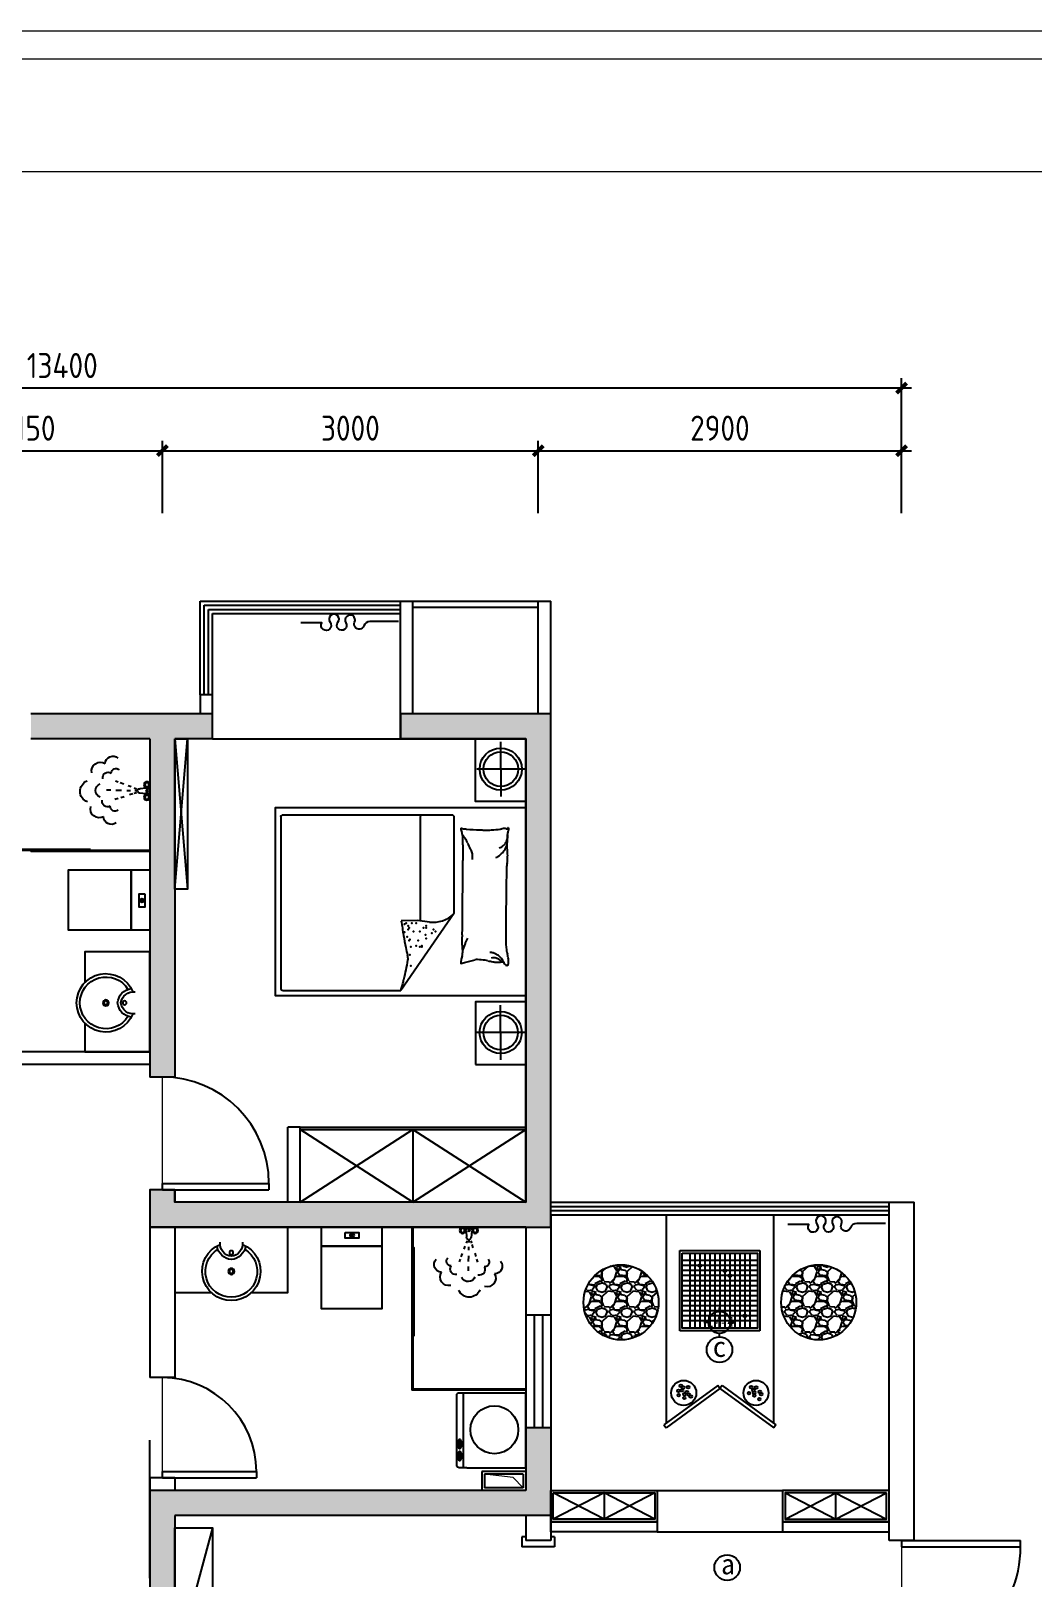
# Model space of a CAD drawing. Extents: x 643133 to 135659452, y -425133 to -387116.
# Drawn here: x 718885 to 726885, y -399467 to -387116 of the extents above; entities that cross this region are included whole.
import ezdxf

# ---------------------------------------------------------------- set-up
doc = ezdxf.new("R2010")
doc.units = 0
doc.header["$LTSCALE"] = 10
doc.header["$MEASUREMENT"] = 0
doc.linetypes.add('ACAD_ISO03W100', pattern=[30, 12, -18])
for name, color, linetype in [('30', 30, 'Continuous'), ('34', 34, 'Continuous'), ('38', 38, 'Continuous')]:
    doc.layers.add(name, color=color, linetype=linetype)
doc.layers.add('极细线', color=250, linetype='Continuous', lineweight=9)
doc.styles.add('ATT', font='')
doc.styles.get("Standard").update_dxf_attribs({"font": 'gbenor.shx', "bigfont": 'gbcbig.shx'})
doc.styles.get('ATT').set_extended_font_data('SimSun')
pattern_1 = [(228.0128, (23186.46, 51.66), (-1599.99964643, -1800.00026832), [26.9072, -2663.8176]), (184.9697, (23168.46, 31.66), (2400.0002103, 199.9982614), [46.1736, -4571.185]), (132.5104, (23122.46, 27.66), (1999.99814367, -2200.00173477), [32.5576, -3223.2064]), (267.2737, (23044.46, -22.34), (199.99920355, 4000.000059), [42.0476, -4162.7116]), (292.8337, (23042.46, -64.34), (-1000.00198109, 2399.99928236), [41.231, -4081.8746]), (357.2737, (23058.46, -102.34), (-4000.000059, 199.99920355), [42.0476, -4162.7116]), (37.6942, (23100.46, -104.34), (-2600.001469124, -1999.99808103), [55.6058, -5504.9698]), (72.2553, (23144.46, -70.34), (1400.00215254, 4399.99924625), [52.4976, -5197.2642]), (121.4296, (23160.46, -20.34), (-1600.00164684, 2599.9990073), [42.19, -4176.8146]), (175.2364, (23138.46, 15.66), (2200.00018926, -199.99830653), [48.1664, -2360.1526]), (222.3974, (23090.46, 19.66), (-2400.001470215, -2199.998416403), [62.2896, -6166.675]), (138.8141, (23242.46, -24.34), (-1400.00058936, 1199.99946267), [21.2602, -2104.7688]), (171.4692, (23226.46, -10.34), (2599.99965696, -400.00158201), [40.4474, -4004.3022]), (225, (23186.46, -4.34), (-2e-14, -200.000062), [28.2842, -254.5584]), (203.1986, (23172.46, 19.66), (999.9999461, 400.00026505), [15.2316, -1507.923]), (291.8014, (23158.46, 13.66), (-199.9999821, 600.0000546), [21.5406, -1055.4924]), (30.9638, (23166.46, -6.34), (599.9996045, 400.0004967), [34.9858, -1131.2046]), (161.5651, (23196.46, 11.66), (400.000087, -199.9996806), [25.2982, -607.1574]), (16.3895, (23042.46, 13.66), (2000.00043968, 599.99854196), [35.44, -3508.569]), (70.3462, (23076.46, 23.66), (-799.99904947, -2200.00042712), [29.7322, -2943.4816]), (293.1986, (23196.46, 51.66), (-400.00026505, 999.9999461), [30.463, -1492.6916]), (343.6105, (23208.46, 23.66), (-2000.00043968, 599.99854196), [35.44, -3508.569]), (339.444, (23042.46, -110.34), (-1000.0003689, 399.9991993), [34.176, -1674.6248]), (294.7751, (23074.46, -122.34), (-999.99843785, 2200.00068437), [28.6356, -2834.9286]), (66.8014, (23198.46, -148.34), (400.00026505, 999.9999461), [30.463, -1492.6916]), (17.354, (23210.46, -120.34), (-2600.00040382, -799.99890045), [33.5262, -3319.0848]), (69.444, (23100.46, -148.34), (-399.9991993, -1000.0003689), [17.088, -1691.7128]), (101.3099, (23186.46, -148.34), (-199.9995264, 800.0001504), [10.198, -1009.6058]), (165.9638, (23184.46, -138.34), (600.0001092, -199.9996115), [41.231, -783.39]), (186.009, (23144.46, -128.34), (1999.99995018, 199.9998635), [38.21, -3782.7846]), (303.6901, (23166.46, -24.34), (-200.000267, 399.9999116), [28.8444, -692.2658]), (353.1572, (23182.46, -48.34), (3399.999873096, -400.001599585), [50.3588, -4985.5126]), (60.9454, (23232.46, -54.34), (-800.00000544, -1400.0000769), [20.5912, -2038.5348]), (90, (23242.46, -36.34), (-200, 200), [12, -188]), (120.2564, (23140.46, -122.34), (799.99897736, -1400.00049117), [27.7848, -2750.704]), (48.0128, (23126.46, -98.34), (1599.99964643, 1800.00026832), [53.8144, -2636.9104]), (0, (23162.46, -58.34), (200, 200), [52, -148]), (325.3048, (23214.46, -58.34), (-1999.9988518, 1400.00172192), [31.6228, -3130.6548]), (254.0546, (23240.46, -76.34), (-199.9999779, -800.0000253), [29.1204, -1426.9016]), (207.646, (23232.46, -104.34), (-3799.99916144, -2000.00154263), [47.413, -4693.8948]), (175.4261, (23190.46, -126.34), (-2600.00011166, 199.99896023), [50.1598, -4965.8148])]

# ---------------------------------------------------------------- blocks, each defined once
blk = doc.blocks.new('_ArchTick')
at = {"color": 0, "linetype": 'ByBlock', "const_width": 0.4}
blk.add_lwpolyline([(-0.5, -0.5), (0.5, 0.5)], dxfattribs=at)
blk = doc.blocks.new('A$C629C0FDF')
at = {"layer": '34'}
for centre, radius, start, end in [((265, 265), 265, 22.3663, 337.6337), ((515, 252), 114, 82.4071, 173.361), ((515, 278), 114, 186.639, 277.5929)]:
    blk.add_arc(centre, radius, start, end, dxfattribs=at)
at = {"layer": '38'}
for p, q in [((265, 293), (265, 278)), ((435, 288), (435, 278)), ((253, 265), (238, 265)), ((265, 238), (265, 253)), ((293, 265), (278, 265)), ((423, 265), (413, 265)), ((435, 243), (435, 253)), ((457, 265), (447, 265))]:
    blk.add_line(p, q, dxfattribs=at)
for centre, radius in [((265, 265), 27.4), ((265, 265), 17.4), ((435, 265), 17.4)]:
    blk.add_circle(centre, radius, dxfattribs=at)
for centre, radius, start, end in [((265, 265), 235, 31.3755, 328.6245), ((515, 252), 144, 97.3563, 174.7466), ((515, 278), 144, 185.2534, 262.6437)]:
    blk.add_arc(centre, radius, start, end, dxfattribs=at)
blk = doc.blocks.new('A$C1E3823D6')
at = {"layer": '34'}
for p, q in [((243, 526), (250, 475)), ((290, 527), (285, 478))]:
    blk.add_line(p, q, dxfattribs=at)
for centre, radius in [((217, 533), 23.8), ((266, 534), 8.29), ((317, 533), 23.8)]:
    blk.add_circle(centre, radius, dxfattribs=at)
for centre, radius, start, end in [((266, 533), 24.8, 346.1163, 196.1562), ((268, 475), 17.4, 180.2933, 10.1247)]:
    blk.add_arc(centre, radius, start, end, dxfattribs=at)
at = {"layer": '38', "ltscale": 3}
for p, q in [((244, 421), (235, 394)), ((252, 449), (246, 430)), ((267, 453), (268, 436)), ((269, 402), (269, 374)), ((282, 450), (289, 431)), ((299, 407), (307, 384)), ((206, 303), (198, 278)), ((221, 351), (213, 325)), ((271, 331), (272, 285)), ((321, 348), (332, 321)), ((338, 303), (346, 282)), ((273, 244), (274, 210))]:
    blk.add_line(p, q, dxfattribs=at)
at = {"layer": '38'}
for centre, radius in [((217, 533), 16), ((266, 534), 3.32), ((317, 533), 16)]:
    blk.add_circle(centre, radius, dxfattribs=at)
at = {"layer": '38', "ltscale": 3}
for centre, radius, start, end in [((61, 248), 61.1, 140.9138, 270.9306), ((144, 279), 38.2, 140.9138, 270.9306), ((373, 225), 43.9, 258.0125, 32.9577), ((408, 287), 38.2, 272.5895, 42.6062), ((484, 261), 61.1, 272.5895, 42.6062), ((123, 152), 70.2, 150.5624, 285.5076), ((183, 219), 43.9, 150.5624, 285.5076), ((271, 180), 56.3, 200.8332, 337.9187), ((427, 162), 70.2, 258.0125, 32.9577), ((264, 90), 90.1, 200.8332, 337.9187)]:
    blk.add_arc(centre, radius, start, end, dxfattribs=at)
blk = doc.blocks.new('876843')
at = {"layer": '34'}
for p, q in [((698075, -397987), (698075, -398587)), ((698104, -397987), (698575, -397987)), ((698040, -398410), (698040, -398382)), ((698040, -398382), (698048, -398382)), ((698048, -398410), (698040, -398410)), ((698051, -398375), (698047, -398375)), ((698052, -398415), (698047, -398415)), ((698048, -398382), (698048, -398410)), ((698040, -398506), (698040, -398478)), ((698040, -398478), (698048, -398478)), ((698048, -398506), (698040, -398506)), ((698051, -398471), (698047, -398471)), ((698052, -398511), (698047, -398511)), ((698048, -398478), (698048, -398506)), ((698104, -398587), (698575, -398587))]:
    blk.add_line(p, q, dxfattribs=at)
blk.add_lwpolyline([(698104, -398587), (698045, -398587, -0.414214), (698025, -398567), (698025, -398007, -0.414214), (698045, -397987), (698104, -397987)], format="xyb", dxfattribs=at)
blk.add_lwpolyline([(698575, -398587), (698575, -397987)], dxfattribs=at)
blk.add_circle((698325, -398283), 191, dxfattribs=at)
for centre, radius, start, end in [((698110, -398396), 78.3, 169.1967, 180), ((698110, -398396), 78.3, 180, 190.8033), ((698079, -398390), 47.2, 155.2655, 169.1967), ((698079, -398402), 47.2, 190.8033, 204.7345), ((698060, -398381), 26, 131.9599, 155.2655), ((698060, -398411), 26, 204.7345, 228.0401), ((698048, -398368), 8.28, 90, 131.9599), ((698060, -398385), 18, 148.0894, 165.5369), ((698083, -398391), 41, 165.5369, 167.5389), ((698060, -398404), 18, 198.9155, 211.9106), ((698048, -398424), 8.28, 228.0401, 270), ((698047, -398377), 1.75, 90, 148.0894), ((698047, -398413), 1.75, 211.9106, 270), ((698047, -398377), 1.75, 31.9106, 90), ((698047, -398413), 1.75, 270, 328.0894), ((698048, -398368), 8.28, 48.0401, 90), ((698033, -398385), 18, 14.4631, 31.9106), ((698033, -398404), 18, 328.0894, 345.5369), ((698048, -398424), 8.28, 270, 311.9599), ((698011, -398391), 41, 6.0983, 14.4631), ((698011, -398399), 41, 345.5369, 353.9017), ((698051, -398377), 1.75, 31.9106, 90), ((697975, -398395), 77.2, 0, 6.0983), ((697975, -398395), 77.2, 353.9017, 0), ((698051, -398413), 1.75, 270, 328.0894), ((698051, -398413), 1.75, 252.0546, 270), ((698037, -398385), 18, 14.4631, 31.9106), ((698037, -398404), 18, 328.0894, 345.5369), ((698037, -398381), 26, 24.7345, 48.0401), ((698037, -398411), 26, 311.9599, 335.2655), ((698015, -398391), 41, 6.0983, 14.4631), ((698015, -398399), 41, 345.5369, 353.9017), ((697979, -398395), 77.2, 0, 6.0983), ((697979, -398395), 77.2, 353.9017, 0), ((698017, -398390), 47.2, 10.8033, 24.7345), ((698017, -398402), 47.2, 335.2655, 349.1967), ((697987, -398396), 78.3, 0, 10.8033), ((697987, -398396), 78.3, 349.1967, 0), ((698110, -398492), 78.3, 169.1967, 180), ((698110, -398492), 78.3, 180, 190.8033), ((698079, -398486), 47.2, 155.2655, 169.1967), ((698079, -398498), 47.2, 190.8033, 204.7345), ((698060, -398477), 26, 131.9599, 155.2655), ((698060, -398507), 26, 204.7345, 228.0401), ((698048, -398464), 8.28, 90, 131.9599), ((698060, -398481), 18, 148.0894, 165.5369), ((698083, -398487), 41, 165.5369, 167.5389), ((698060, -398501), 18, 198.9155, 211.9106), ((698048, -398520), 8.28, 228.0401, 270), ((698047, -398473), 1.75, 90, 148.0894), ((698047, -398509), 1.75, 211.9106, 270), ((698047, -398473), 1.75, 31.9106, 90), ((698047, -398509), 1.75, 270, 328.0894), ((698048, -398464), 8.28, 48.0401, 90), ((698033, -398481), 18, 14.4631, 31.9106), ((698033, -398501), 18, 328.0894, 345.5369), ((698048, -398520), 8.28, 270, 311.9599), ((698011, -398487), 41, 6.0983, 14.4631), ((698011, -398495), 41, 345.5369, 353.9017), ((698051, -398473), 1.75, 31.9106, 90), ((697975, -398491), 77.2, 0, 6.0983), ((697975, -398491), 77.2, 353.9017, 0), ((698051, -398509), 1.75, 270, 328.0894), ((698051, -398509), 1.75, 252.0546, 270), ((698037, -398481), 18, 14.4631, 31.9106), ((698037, -398501), 18, 328.0894, 345.5369), ((698037, -398477), 26, 24.7345, 48.0401), ((698037, -398507), 26, 311.9599, 335.2655), ((698015, -398487), 41, 6.0983, 14.4631), ((698015, -398495), 41, 345.5369, 353.9017), ((697979, -398491), 77.2, 0, 6.0983), ((697979, -398491), 77.2, 353.9017, 0), ((698017, -398486), 47.2, 10.8033, 24.7345), ((698017, -398498), 47.2, 335.2655, 349.1967), ((697987, -398492), 78.3, 0, 10.8033), ((697987, -398492), 78.3, 349.1967, 0)]:
    blk.add_arc(centre, radius, start, end, dxfattribs=at)
blk = doc.blocks.new('A$C6E3864F0')
at = {"layer": '34'}
for p, q in [((0, 1365), (0, 427)), ((1380, 1385), (20, 1385)), ((1400, 20), (1400, 1365)), ((559, 293), (557, 423)), ((546, 198), (559, 293)), ((618, 0), (1380, 0))]:
    blk.add_line(p, q, dxfattribs=at)
for centre, radius, start, end in [((20, 1365), 20, 90, 180), ((1380, 1365), 20, 0, 90), ((559, 2175), 1835, 252.2636, 254.0648), ((236, 1043), 657, 254.0648, 257.0745), ((998, 4364), 4065, 257.0745, 259.2724), ((234, 562), 194, 277.7304, 283.1904), ((852, -2076), 2516, 101.6741, 103.1904), ((867, -2147), 2588, 99.495, 101.6741), ((1063, -3323), 3780, 97.692, 99.495), ((252, 427), 58.1, 259.2724, 277.7304), ((785, 171), 241, 173.6483, 223.4235), ((1380, 20), 20, 270, 0)]:
    blk.add_arc(centre, radius, start, end, dxfattribs=at)
blk.add_point((1391, 1384), dxfattribs=at)
at = {"layer": '38'}
for p, q in [((618, 0), (0, 427)), ((1380, 273), (556, 273))]:
    blk.add_line(p, q, dxfattribs=at)
blk.add_arc((1380, 253), 20, 0, 90, dxfattribs=at)
for p in [(429, 376), (465, 397), (530, 397), (537, 383), (197, 347), (284, 354), (349, 347), (349, 274), (349, 260), (356, 303), (356, 260), (400, 361), (400, 289), (407, 354), (472, 325), (472, 274), (487, 368), (501, 361), (516, 368), (537, 340), (537, 303), (414, 224), (443, 231), (458, 180), (472, 151), (487, 166), (501, 245), (501, 224), (516, 224)]:
    blk.add_point(p, dxfattribs=at)
blk = doc.blocks.new('A$C60D93353')
at = {"layer": '38'}
for p, q in [((16, 383), (24, 353)), ((24, 353), (44, 270))]:
    blk.add_line(p, q, dxfattribs=at)
for centre, radius, start, end in [((17, 383), 0.917, 85.9171, 194.0449), ((-2, 114), 271, 80.5159, 85.9171), ((5, 154), 230, 72.6136, 80.5159), ((109, 488), 120, 252.6136, 263.5659), ((112, 514), 146, 263.5659, 281.5586), ((187, 146), 230, 87.2509, 101.5586), ((131, -1028), 1405, 85.3824, 87.2509), ((342, 1585), 1216, 265.3824, 267.3904), ((1020, 514), 146, 273.574, 282.869), ((1042, 416), 45.3, 282.869, 297.2841), ((1098, 307), 76.7, 106.2212, 117.2841), ((1101, 297), 87.5, 97.1204, 106.2212), ((1409, 318), 321, 170.0016, 176.4951), ((1091, 382), 1.32, 16.6978, 97.1204), ((1073, 377), 19.3, 350.0016, 16.6978), ((-612, 281), 659, 351.9949, 357.3351), ((-21, 254), 67.7, 357.3351, 14.0452), ((-99, -337), 739, 70.572, 72.8018), ((-99, -337), 739, 68.3423, 70.572), ((-99, -337), 739, 66.5156, 68.3423), ((-99, -337), 739, 64.6889, 66.5156), ((1162, 110395), 110028, 269.54388, 269.83043), ((934, 6084), 5719, 269.0296, 270.2865), ((863, 561), 272, 266.4448, 274.0828), ((878, 347), 58, 274.0828, 290.6743), ((720, 767), 507, 290.6743, 294.3265), ((338, 1610), 1432, 294.3265, 296.4985), ((956, 1530), 1164, 270.2865, 273.574), ((838, 608), 313, 296.4985, 302.135), ((617, 960), 729, 302.135, 305.8263), ((14698, -496), 13636, 176.4951, 176.945), ((230, 94), 204, 170.3156, 180), ((899, -20), 882, 167.8016, 170.3156), ((-273, 234), 317, 347.8016, 351.9949), ((-31, 119), 91.5, 0, 14.6851), ((-35, 166), 140, 332.6012, 343.485), ((-35, 166), 140, 343.485, 354.3689), ((1759, 178), 679, 178.3669, 183.3687), ((2445, 158), 1365, 176.945, 178.3669), ((1993, 191), 913, 183.3687, 187.6809), ((13, 17), 13.1, 153.4195, 258.7276), ((32, 7), 34.2, 94.4002, 153.4195), ((28, 92), 90.4, 258.7276, 270), ((518, 94), 492, 180, 186.2324), ((-26, 130), 89.9, 306.2641, 318.5571), ((28, 163), 161, 270, 278.4372), ((-35, 166), 140, 297.2036, 314.9024), ((2, 105), 52.6, 318.5571, 334.6449), ((-87, 147), 151, 334.6449, 338.1851), ((7, 305), 305, 278.4372, 285.744), ((-137, 168), 206, 338.1851, 341.2201), ((4, 119), 56.2, 341.2201, 0), ((-35, 166), 140, 314.9024, 332.6012), ((156, -221), 242, 97.5469, 105.744), ((213, -658), 683, 90, 97.5469), ((214, -26985), 27009, 88.801, 90.0004), ((723, -507), 529, 79.8101, 83.9133), ((843, 163), 152, 259.8101, 267.4614), ((849, 301), 290, 267.4614, 274.8018), ((1045, 181), 200, 203.0028, 208.3168), ((912, 110), 49.3, 208.3168, 219.0349), ((1049, 221), 225, 219.0349, 226.1885), ((947, -858), 873, 90.5757, 94.8018), ((1164, 341), 392, 226.1885, 231.6114), ((969, 94), 76.8, 231.6114, 242.7604), ((1041, 234), 234, 242.7604, 249.1397), ((1032, 108), 99.2, 198.4397, 216.1766), ((953, -1479), 1494, 88.0921, 90.5757), ((1032, 108), 99.2, 216.1766, 233.9136), ((1032, 108), 99.2, 233.9136, 254.0648), ((975, -806), 821, 84.7408, 88.0921), ((1032, 108), 99.2, 254.0648, 274.2159), ((1046, -42), 53.9, 59.3487, 84.7408), ((1088, 29), 28.9, 239.3487, 274.3025), ((1285, 96), 198, 187.6809, 192.1095), ((1088, 25), 25.1, 274.3025, 291.7883), ((850, 3), 246, 8.1335, 12.1095), ((1106, 15), 15.6, 158.579, 201.9904), ((1061, 33), 32.8, 338.579, 8.1335), ((1096, 11), 4.28, 201.9904, 281.8931), ((1097, 5), 2.32, 340.436, 101.8931), ((1096, 5), 3.42, 291.7883, 340.436)]:
    blk.add_arc(centre, radius, start, end, dxfattribs=at)

msp = doc.modelspace()

# ---------------------------------------------------------------- hatches: boundary and pattern name
at = {"layer": '34'}
for points in [[(720035.5, -392766.8), (720335.5, -392766.8), (720335.5, -392566.8), (719935.5, -392566.8), (718885.5, -392566.8), (718885.5, -392766.8), (719835.5, -392766.8), (719835.5, -395466.8), (720035.5, -395466.8)], [(720035.5, -396366.8), (719835.5, -396366.8), (719835.5, -396666.8), (723035.5, -396666.8), (723035.5, -392566.8), (721835.5, -392566.8), (721835.5, -392766.8), (722835.5, -392766.8), (722835.5, -396466.8), (720035.5, -396466.8)], [(719835.5, -398766.8), (719835.5, -399666.8), (720035.5, -399666.8), (720035.5, -398966.8), (723035.5, -398966.8), (723035.5, -398266.8), (722835.5, -398266.8), (722835.5, -398766.8)]]:
    msp.add_hatch(color=256, dxfattribs=at).paths.add_polyline_path(points)
at = {"layer": '38'}
h = msp.add_hatch(dxfattribs=at)
h.set_pattern_fill('GRAVEL', color=256, scale=200, style=0)
h.set_pattern_definition(pattern_1)
h.paths.add_polyline_path([(723896.5, -397265.7, 1), (723296.5, -397265.7, 1)])
h = msp.add_hatch(dxfattribs=at)
h.set_pattern_fill('GRAVEL', color=256, scale=200, style=0)
h.set_pattern_definition(pattern_1)
h.paths.add_polyline_path([(725474.5, -397265.7, 1), (724874.5, -397265.7, 1)])

# ---------------------------------------------------------------- linework, layer by layer
at = {"layer": '30'}
for p, q in [((725835.5, -390466.8), (725835.5, -389886.8)), ((725915.5, -389966.8), (712355.5, -389966.8)), ((719935.5, -390966.8), (719935.5, -390386.8)), ((719935.5, -390966.8), (719935.5, -390386.8)), ((722935.5, -390966.8), (722935.5, -390386.8)), ((722935.5, -390966.8), (722935.5, -390386.8)), ((725835.5, -390966.8), (725835.5, -390386.8)), ((717705.5, -390466.8), (720015.5, -390466.8)), ((719855.5, -390466.8), (723015.5, -390466.8)), ((722855.5, -390466.8), (725915.5, -390466.8)), ((721835.5, -392566.8), (721835.5, -391666.8)), ((721835.5, -391666.8), (721935.5, -391666.8)), ((721935.5, -392566.8), (721935.5, -391666.8)), ((722935.5, -392566.8), (722935.5, -391666.8)), ((722935.5, -391666.8), (723035.5, -391666.8)), ((723035.5, -392566.8), (723035.5, -391666.8)), ((720335.5, -392416.8), (720235.5, -392416.8)), ((720235.5, -392416.8), (720235.5, -392566.8)), ((720335.5, -392766.8), (720335.5, -392416.8)), ((719935.5, -392566.8), (718885.5, -392566.8)), ((720335.5, -392566.8), (719935.5, -392566.8)), ((723035.5, -392566.8), (721835.5, -392566.8)), ((721835.5, -392766.8), (721835.5, -392566.8)), ((723035.5, -396566.8), (723035.5, -392566.8)), ((719835.5, -392766.8), (718885.5, -392766.8)), ((719835.5, -392766.8), (719835.5, -395466.8)), ((720335.5, -392766.8), (720035.5, -392766.8)), ((720035.5, -392766.8), (720035.5, -395466.8)), ((722835.5, -392766.8), (721835.5, -392766.8)), ((722835.5, -396466.8), (722835.5, -392766.8)), ((719835.5, -395266.8), (718535.5, -395266.8)), ((719835.5, -395366.8), (718735.5, -395366.8)), ((720035.5, -395466.8), (719835.5, -395466.8)), ((720935.5, -396466.8), (720935.5, -395866.8)), ((721035.5, -395866.8), (720935.5, -395866.8)), ((721035.5, -396466.8), (721035.5, -395866.8)), ((721035.5, -395866.8), (722835.5, -395866.8)), ((719835.5, -396366.8), (719835.5, -397866.8)), ((720035.5, -396366.8), (719835.5, -396366.8)), ((720035.5, -396366.8), (720035.5, -396466.8)), ((722835.5, -396466.8), (720035.5, -396466.8)), ((723035.5, -396566.8), (723035.5, -397366.8)), ((725735.5, -399166.8), (725735.5, -396466.8)), ((725735.5, -396466.8), (725935.5, -396466.8)), ((725935.5, -399066.8), (725935.5, -396466.8)), ((722835.5, -396666.8), (719835.5, -396666.8)), ((720035.5, -396666.8), (720035.5, -397866.8)), ((722835.5, -396666.8), (722835.5, -397366.8)), ((723035.5, -397366.8), (722835.5, -397366.8)), ((720035.5, -397866.8), (719835.5, -397866.8)), ((723035.5, -398266.8), (722835.5, -398266.8)), ((722835.5, -398266.8), (722835.5, -398766.8)), ((723035.5, -398266.8), (723035.5, -399166.8)), ((719835.5, -398666.8), (719835.5, -399666.8)), ((720035.5, -398666.8), (719835.5, -398666.8)), ((720035.5, -398666.8), (720035.5, -398766.8)), ((722835.5, -398616.8), (722485.5, -398616.8)), ((722485.5, -398616.8), (722485.5, -398766.8)), ((722835.5, -398766.8), (719835.5, -398766.8)), ((720035.5, -398966.8), (720035.5, -399666.8)), ((723035.5, -398966.8), (720035.5, -398966.8)), ((722835.5, -398966.8), (722835.5, -399166.8)), ((723035.5, -399166.8), (722835.5, -399166.8)), ((725935.5, -399166.8), (725735.5, -399166.8)), ((725935.5, -399166.8), (725935.5, -399066.8))]:
    msp.add_line(p, q, dxfattribs=at)
msp.add_lwpolyline([(720035.5, -396366.8), (719835.5, -396366.8), (719835.5, -396666.8), (723035.5, -396666.8), (723035.5, -392566.8), (721835.5, -392566.8), (721835.5, -392766.8), (722835.5, -392766.8), (722835.5, -396466.8), (720035.5, -396466.8), (720035.5, -396366.8)], dxfattribs=at)
at = {"layer": '34'}
for p, q in [((720268.8, -392416.8), (720268.8, -391700.1)), ((720268.8, -391700.1), (721835.5, -391700.1)), ((720302.2, -392416.8), (720302.2, -391733.5)), ((720302.2, -391733.5), (721835.5, -391733.5)), ((720335.5, -392766.8), (721835.5, -392766.8)), ((722635.9, -393008.9), (722635.9, -392790.8)), ((722835.1, -393008.9), (722444.6, -393008.9)), ((722635.9, -393008.9), (722635.9, -393227.1)), ((719360.5, -393650.8), (718410.5, -393650.8)), ((719360.5, -393658.8), (718410.5, -393658.8)), ((719835.5, -393658.8), (718885.5, -393658.8)), ((718885.5, -393658.8), (718885.5, -393666.8)), ((719835.5, -393666.8), (718885.5, -393666.8)), ((719360.5, -393650.8), (719360.5, -393658.8)), ((719749.1, -394057.2), (719794.9, -394057.2)), ((722635.3, -395111.6), (722635.3, -394893.4)), ((722834.4, -395111.6), (722444, -395111.6)), ((722635.3, -395111.6), (722635.3, -395329.7)), ((719935.5, -396366.8), (719935.5, -396316.8)), ((719935.5, -396316.8), (720785.5, -396316.8)), ((720785.5, -396316.8), (720785.5, -396366.8)), ((719935.5, -396366.8), (720785.5, -396366.8)), ((723035.5, -396500.1), (725735.5, -396500.1)), ((723035.5, -396533.5), (725735.5, -396533.5)), ((723955.5, -396566.8), (724815.5, -396566.8)), ((721449.2, -396753.2), (721449.2, -396707.4)), ((721927.5, -396666.8), (721927.5, -397966.8)), ((721935.5, -396666.8), (721935.5, -397958.8)), ((724065.5, -396852.7), (724705.5, -396852.7)), ((724065.5, -397492.7), (724065.5, -396852.7)), ((724705.5, -396852.7), (724705.5, -397492.7)), ((722902.2, -397366.8), (722902.2, -398266.8)), ((722968.8, -397366.8), (722968.8, -398266.8)), ((724705.5, -397492.7), (724065.5, -397492.7)), ((724367.9, -397930.5), (723937.9, -398242.5)), ((724385.5, -397954.8), (724367.9, -397930.5)), ((724403.1, -397930.5), (724385.5, -397954.8)), ((724403.1, -397930.5), (724833.1, -398242.5)), ((722835.5, -397966.8), (721927.5, -397966.8)), ((722835.5, -397958.8), (721935.5, -397958.8)), ((724385.5, -397954.8), (723955.5, -398266.8)), ((724385.5, -397954.8), (724815.5, -398266.8)), ((723937.9, -398242.5), (723955.5, -398266.8)), ((724833.1, -398242.5), (724815.5, -398266.8)), ((719835.5, -399466.8), (719835.5, -398366.8)), ((719935.5, -398666.8), (719935.5, -398616.8)), ((719935.5, -398616.8), (720685.5, -398616.8)), ((719935.5, -398666.8), (720685.5, -398666.8)), ((720685.5, -398616.8), (720685.5, -398666.8)), ((722815.5, -398636.8), (722505.5, -398636.8)), ((722505.5, -398636.8), (722505.5, -398746.8)), ((722815.5, -398636.8), (722815.5, -398746.8)), ((722815.5, -398746.8), (722505.5, -398746.8)), ((723460.5, -398996.8), (723055.5, -398786.8)), ((723460.5, -398786.8), (723055.5, -398996.8)), ((723460.5, -398786.8), (723460.5, -398996.8)), ((723865.5, -398786.8), (723460.5, -398996.8)), ((723865.5, -398996.8), (723460.5, -398786.8)), ((723885.5, -398766.8), (724885.5, -398766.8)), ((724905.5, -398786.8), (725310.5, -398996.8)), ((724905.5, -398996.8), (725310.5, -398786.8)), ((725309.5, -398786.8), (725309.5, -398996.8)), ((725309.5, -398786.8), (725309.5, -398996.8)), ((725309.5, -398996.8), (725714.5, -398786.8)), ((725309.5, -398786.8), (725714.5, -398996.8)), ((722805.5, -399136.8), (722805.5, -399216.8)), ((722835.5, -399136.8), (722805.5, -399136.8)), ((723065.5, -399136.8), (723035.5, -399136.8)), ((723065.5, -399136.8), (723065.5, -399216.8)), ((723885.5, -399096.8), (724885.5, -399096.8)), ((725835.5, -399166.8), (725835.5, -399216.8)), ((725835.5, -399166.8), (726785.5, -399166.8)), ((726785.5, -399216.8), (726785.5, -399166.8)), ((723065.5, -399216.8), (722805.5, -399216.8)), ((725835.5, -399216.8), (726785.5, -399216.8))]:
    msp.add_line(p, q, dxfattribs=at)
at = {"layer": '34', "color": 251}
for p, q in [((720035.5, -392766.8), (720135.5, -393966.8)), ((720035.5, -393966.8), (720135.5, -392766.8))]:
    msp.add_line(p, q, dxfattribs=at)
at = {"layer": '34', "linetype": 'ByBlock'}
for p, q in [((723955.5, -396566.8), (723955.5, -398229.7)), ((724815.5, -398229.7), (724815.5, -396566.8))]:
    msp.add_line(p, q, dxfattribs=at)
at = {"layer": '34', "color": 1}
for p, q in [((724382.3, -397338.3), (724382.3, -397305.6)), ((724256.8, -397423.6), (724294.3, -397423.6)), ((724470.3, -397423.6), (724507.9, -397423.6)), ((724382.3, -397541.5), (724382.3, -397514.4))]:
    msp.add_line(p, q, dxfattribs=at)
at = {"layer": '34'}
for points in [[(721819.8, -391831.4), (721591.2, -391831.4, 0.3193219), (721542.2, -391866.2, -1.0604581), (721469.2, -391835.9, 1.7092371), (721400, -391840.1, -1.9463262), (721336.4, -391836.9, 2.0696578), (721273.6, -391836.9, -1.9119515), (721207.9, -391841.1), (721105.5, -391841.1), (721040.7, -391841.1)], [(725706.5, -396635.6), (725478, -396635.6, 0.3193219), (725429, -396670.4, -1.0604581), (725356, -396640.1, 1.7092371), (725286.8, -396644.3, -1.9463262), (725223.1, -396641.1, 2.0696578), (725160.4, -396641.1, -1.9119515), (725094.7, -396645.3), (724992.2, -396645.3), (724927.4, -396645.3)]]:
    msp.add_lwpolyline(points, format="xyb", dxfattribs=at)
at = {"layer": '34', "color": 1}
msp.add_lwpolyline([(720035.5, -392766.8), (720135.5, -392766.8), (720135.5, -393966.8), (720035.5, -393966.8)], close=True, dxfattribs=at)
at = {"layer": '34'}
for points in [[(722435.5, -392766.8), (722835.5, -392766.8), (722835.5, -393266.8), (722435.5, -393266.8)], [(722835.5, -394816.8), (722835.5, -393316.8), (720835.5, -393316.8), (720835.5, -394816.8)], [(719685.5, -393813.7), (719685.5, -394293.7), (719185.5, -394293.7), (719185.5, -393813.7)], [(719835.5, -393813.7), (719835.5, -394293.7), (719685.5, -394293.7), (719685.5, -393813.7)], [(719794.9, -394003.2), (719794.9, -394111.2), (719749.1, -394111.2), (719749.1, -394003.2)], [(722435.5, -395366.8), (722835.5, -395366.8), (722835.5, -394866.8), (722435.5, -394866.8)], [(721205.7, -396666.8), (721685.7, -396666.8), (721685.7, -396816.8), (721205.7, -396816.8)], [(721395.1, -396707.4), (721503.2, -396707.4), (721503.2, -396753.2), (721395.1, -396753.2)], [(721205.7, -396816.8), (721685.7, -396816.8), (721685.7, -397316.8), (721205.7, -397316.8)], [(721935.5, -397531.6), (721943.5, -397531.6), (721943.5, -396831.6), (721935.5, -396831.6)], [(724085.5, -396872.7), (724685.5, -396872.7), (724685.5, -397472.7), (724085.5, -397472.7)], [(723035.5, -398766.8), (723885.5, -398766.8), (723885.5, -399016.8), (723035.5, -399016.8)], [(723055.5, -398786.8), (723865.5, -398786.8), (723865.5, -398996.8), (723055.5, -398996.8)], [(725735.5, -398766.8), (724885.5, -398766.8), (724885.5, -399016.8), (725735.5, -399016.8)], [(725715.5, -398786.8), (724905.5, -398786.8), (724905.5, -398996.8), (725715.5, -398996.8)], [(723885.5, -399096.8), (723035.5, -399096.8), (723035.5, -399016.8), (723885.5, -399016.8)], [(724885.5, -399096.8), (725735.5, -399096.8), (725735.5, -399016.8), (724885.5, -399016.8)], [(720035.5, -399066.8), (720335.5, -399066.8), (720335.5, -400166.8), (720035.5, -400166.8)]]:
    msp.add_lwpolyline(points, close=True, dxfattribs=at)
for points in [[(719315.5, -395036.9), (719315.5, -395266.8), (719835.5, -395266.8), (719835.5, -394466.8), (719315.5, -394466.8), (719315.5, -394713.4)], [(720647.2, -397186.8), (720935.5, -397186.8), (720935.5, -396666.8), (720035.5, -396666.8), (720035.5, -397186.8), (720323.8, -397186.8)]]:
    msp.add_lwpolyline(points, dxfattribs=at)
for centre, radius in [((722635.9, -393008.9), 168.1), ((722635.9, -393008.9), 138.1), ((719772, -394057.2), 15.3), ((722635.3, -395111.6), 168.1), ((722635.3, -395111.6), 138.1), ((721449.2, -396730.3), 15.3), ((723596.5, -397265.7), 300), ((724225.5, -396972.7), 10.8), ((724425.5, -397012.7), 10.8), ((724465.5, -397052.7), 10.8), ((725174.5, -397265.7), 300), ((724382.3, -397426.3), 88), ((724585.5, -397372.7), 10.8), ((724097.2, -397988.7), 100), ((724073.5, -397931.3), 10.8), ((724092.4, -397944.4), 10.8), ((724132.9, -397942), 10.8), ((724673.8, -397988.7), 100), ((724635.3, -397943.8), 10.8), ((724674.5, -397945.2), 10.8), ((724055.7, -397972.1), 10.8), ((724056.5, -398007.5), 10.8), ((724082.7, -397965.9), 10.8), ((724101.3, -398029.1), 10.8), ((724102, -397999.1), 10.8), ((724121.3, -397982.9), 10.8), ((724136, -398002.2), 10.8), ((724152.9, -398016.8), 10.8), ((724617.8, -397991), 10.8), ((724652.9, -397966.8), 10.8), ((724659.5, -397985.5), 10.8), ((724660.6, -398009.6), 10.8), ((724700.1, -398038.1), 10.8), ((724703.4, -397980), 10.8), ((724715.5, -397998.6), 10.8)]:
    msp.add_circle(centre, radius, dxfattribs=at)
at = {"layer": '34', "color": 1}
for centre in [(724382.3, -397643.7), (724443.4, -399383)]:
    msp.add_circle(centre, 102.2, dxfattribs=at)
at = {"layer": '38', "lineweight": 13}
msp.add_line((704909.5, -387115.9), (735797.8, -387115.9), dxfattribs=at)
at = {"layer": '38', "lineweight": 5}
for p, q in [((705131.7, -387338.1), (735575.6, -387338.1)), ((707852.9, -388237.8), (732402.8, -388237.8))]:
    msp.add_line(p, q, dxfattribs=at)
at = {"layer": '38'}
for p, q in [((720235.5, -391666.8), (721835.5, -391666.8)), ((720235.5, -392416.8), (720235.5, -391666.8)), ((720335.5, -392416.8), (720335.5, -391766.8)), ((720335.5, -391766.8), (721835.5, -391766.8)), ((721935.5, -391666.8), (722935.5, -391666.8)), ((721935.5, -391716.8), (722935.5, -391716.8)), ((723035.5, -396466.8), (725735.5, -396466.8)), ((723035.5, -396566.8), (725735.5, -396566.8)), ((724685.5, -396932.7), (724085.5, -396932.7)), ((724145.5, -396872.7), (724145.5, -397472.7)), ((724185.5, -396872.7), (724185.5, -397472.7)), ((724225.5, -396872.7), (724225.5, -397472.7)), ((724265.5, -396872.7), (724265.5, -397472.7)), ((724305.5, -396872.7), (724305.5, -397472.7)), ((724345.5, -396872.7), (724345.5, -397472.7)), ((724385.5, -396872.7), (724385.5, -397472.7)), ((724425.5, -396872.7), (724425.5, -397472.7)), ((724465.5, -396872.7), (724465.5, -397472.7)), ((724505.5, -396872.7), (724505.5, -397472.7)), ((724545.5, -396872.7), (724545.5, -397472.7)), ((724585.5, -396872.7), (724585.5, -397472.7)), ((724625.5, -396872.7), (724625.5, -397472.7)), ((724685.5, -396972.7), (724085.5, -396972.7)), ((724685.5, -397012.7), (724085.5, -397012.7)), ((724685.5, -397052.7), (724085.5, -397052.7)), ((724685.5, -397092.7), (724085.5, -397092.7)), ((724685.5, -397132.7), (724085.5, -397132.7)), ((724685.5, -397172.7), (724085.5, -397172.7)), ((724685.5, -397212.7), (724085.5, -397212.7)), ((724685.5, -397252.7), (724085.5, -397252.7)), ((724685.5, -397292.7), (724085.5, -397292.7)), ((722835.5, -397366.8), (722835.5, -398266.8)), ((723035.5, -397366.8), (723035.5, -398266.8)), ((724685.5, -397332.7), (724085.5, -397332.7)), ((724685.5, -397372.7), (724085.5, -397372.7)), ((724685.5, -397412.7), (724085.5, -397412.7)), ((720335.5, -399066.8), (720035.5, -400166.8))]:
    msp.add_line(p, q, dxfattribs=at)
at = {"layer": '38', "linetype": 'ACAD_ISO03W100', "ltscale": 20}
for p, q in [((721035.5, -395886.8), (722835.5, -395886.8)), ((721935.5, -396466.8), (721035.5, -395886.8)), ((721035.5, -396466.8), (721935.5, -395886.8)), ((721935.5, -395886.8), (721935.5, -396466.8)), ((721935.5, -396466.8), (722835.5, -395886.8)), ((721935.5, -395886.8), (722835.5, -396466.8))]:
    msp.add_line(p, q, dxfattribs=at)
at = {"layer": '38'}
for centre, radius, start, end in [((719935.5, -396316.8), 850, 0, 90), ((719935.5, -398616.8), 750, 0, 90), ((725835.5, -399216.8), 950, 270, 0)]:
    msp.add_arc(centre, radius, start, end, dxfattribs=at)
at = {"layer": '极细线'}
for p, q in [((719935.5, -396316.8), (719935.5, -395466.8)), ((719935.5, -398616.8), (719935.5, -397866.8)), ((722735.5, -398665.2), (722505.5, -398636.8)), ((722815.5, -398746.8), (722735.5, -398665.2)), ((725835.5, -399216.8), (725835.5, -400166.8))]:
    msp.add_line(p, q, dxfattribs=at)

# ---------------------------------------------------------------- block references
at = {"xscale": -1, "rotation": 270}
msp.add_blockref('A$C1E3823D6', (719278.1, -393450.4), dxfattribs=at)
at = {"xscale": -0.8799999998882413, "yscale": 0.8800000001210719, "zscale": 0.8800000000000001}
for p, rotation in [((719250.4, -394641.8), 180), ((720252.1, -397251.9), 270)]:
    msp.add_blockref('A$C629C0FDF', p, dxfattribs=dict(at, rotation=rotation))
at = {"xscale": -1}
msp.add_blockref('A$C1E3823D6', (722648.8, -397224.3), dxfattribs=at)
at = {"layer": '30', "xscale": 80, "yscale": 80, "zscale": 80}
for p in [(725835.5, -389966.8), (719935.5, -390466.8), (722935.5, -390466.8), (725835.5, -390466.8)]:
    msp.add_blockref('_ArchTick', p, dxfattribs=at)
at = {"layer": '30', "xscale": 80, "yscale": 80, "zscale": 80, "rotation": 180}
for p in [(719935.5, -390466.8), (722935.5, -390466.8)]:
    msp.add_blockref('_ArchTick', p, dxfattribs=at)
at = {"layer": '30', "rotation": 90}
for name, p in [('A$C6E3864F0', (722265.1, -394775.9)), ('A$C60D93353', (722700.6, -394575.9))]:
    msp.add_blockref(name, p, dxfattribs=at)
at = {"layer": '34'}
msp.add_blockref('876843', (24260.2, 0), dxfattribs=at)

# ---------------------------------------------------------------- texts
at = {"layer": '30', "char_height": 200, "attachment_point": 5}
for s, insert in [('13400', (719135.5, -389786.8)), ('2150', (718860.5, -390286.8)), ('3000', (721435.5, -390286.8)), ('2900', (724385.5, -390286.8))]:
    msp.add_mtext(s, dxfattribs=dict(at, insert=insert))
at = {"layer": '34', "color": 1, "linetype": 'ByBlock', "lineweight": -3, "attachment_point": 1, "style": 'ATT'}
for s, insert, char_height, width in [('LM-4', (724279, -397381), 80.64, 685.282), ('c', (724327.3, -397539.9), 161.3, 1370.564), ('a', (724395, -399275.4), 161.3, 1370.564)]:
    msp.add_mtext(s, dxfattribs=dict(at, insert=insert, char_height=char_height, width=width))

doc.saveas('drawing.dxf')
